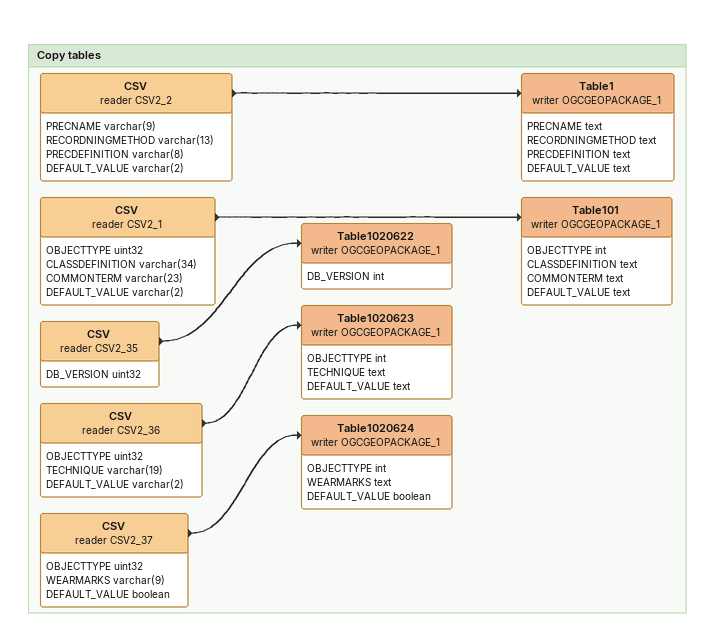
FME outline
Bookmark: Copy tables
CSV (reader CSV2_35)
    attributes: DB_VERSION uint32
    -> Table1020622 (writer OGCGEOPACKAGE_1)
Table1020622 (writer OGCGEOPACKAGE_1)
    attributes: DB_VERSION int
CSV (reader CSV2_36)
    attributes: OBJECTTYPE uint32, TECHNIQUE varchar(19), DEFAULT_VALUE varchar(2)
    -> Table1020623 (writer OGCGEOPACKAGE_1)
Table1020623 (writer OGCGEOPACKAGE_1)
    attributes: OBJECTTYPE int, TECHNIQUE text, DEFAULT_VALUE text
CSV (reader CSV2_37)
    attributes: OBJECTTYPE uint32, WEARMARKS varchar(9), DEFAULT_VALUE boolean
    -> Table1020624 (writer OGCGEOPACKAGE_1)
Table1020624 (writer OGCGEOPACKAGE_1)
    attributes: OBJECTTYPE int, WEARMARKS text, DEFAULT_VALUE boolean
CSV (reader CSV2_2)
    attributes: PRECNAME varchar(9), RECORDNINGMETHOD varchar(13), PRECDEFINITION varchar(8), DEFAULT_VALUE varchar(2)
    -> Table1 (writer OGCGEOPACKAGE_1)
Table1 (writer OGCGEOPACKAGE_1)
    attributes: PRECNAME text, RECORDNINGMETHOD text, PRECDEFINITION text, DEFAULT_VALUE text
CSV (reader CSV2_1)
    attributes: OBJECTTYPE uint32, CLASSDEFINITION varchar(34), COMMONTERM varchar(23), DEFAULT_VALUE varchar(2)
    -> Table101 (writer OGCGEOPACKAGE_1)
Table101 (writer OGCGEOPACKAGE_1)
    attributes: OBJECTTYPE int, CLASSDEFINITION text, COMMONTERM text, DEFAULT_VALUE text
